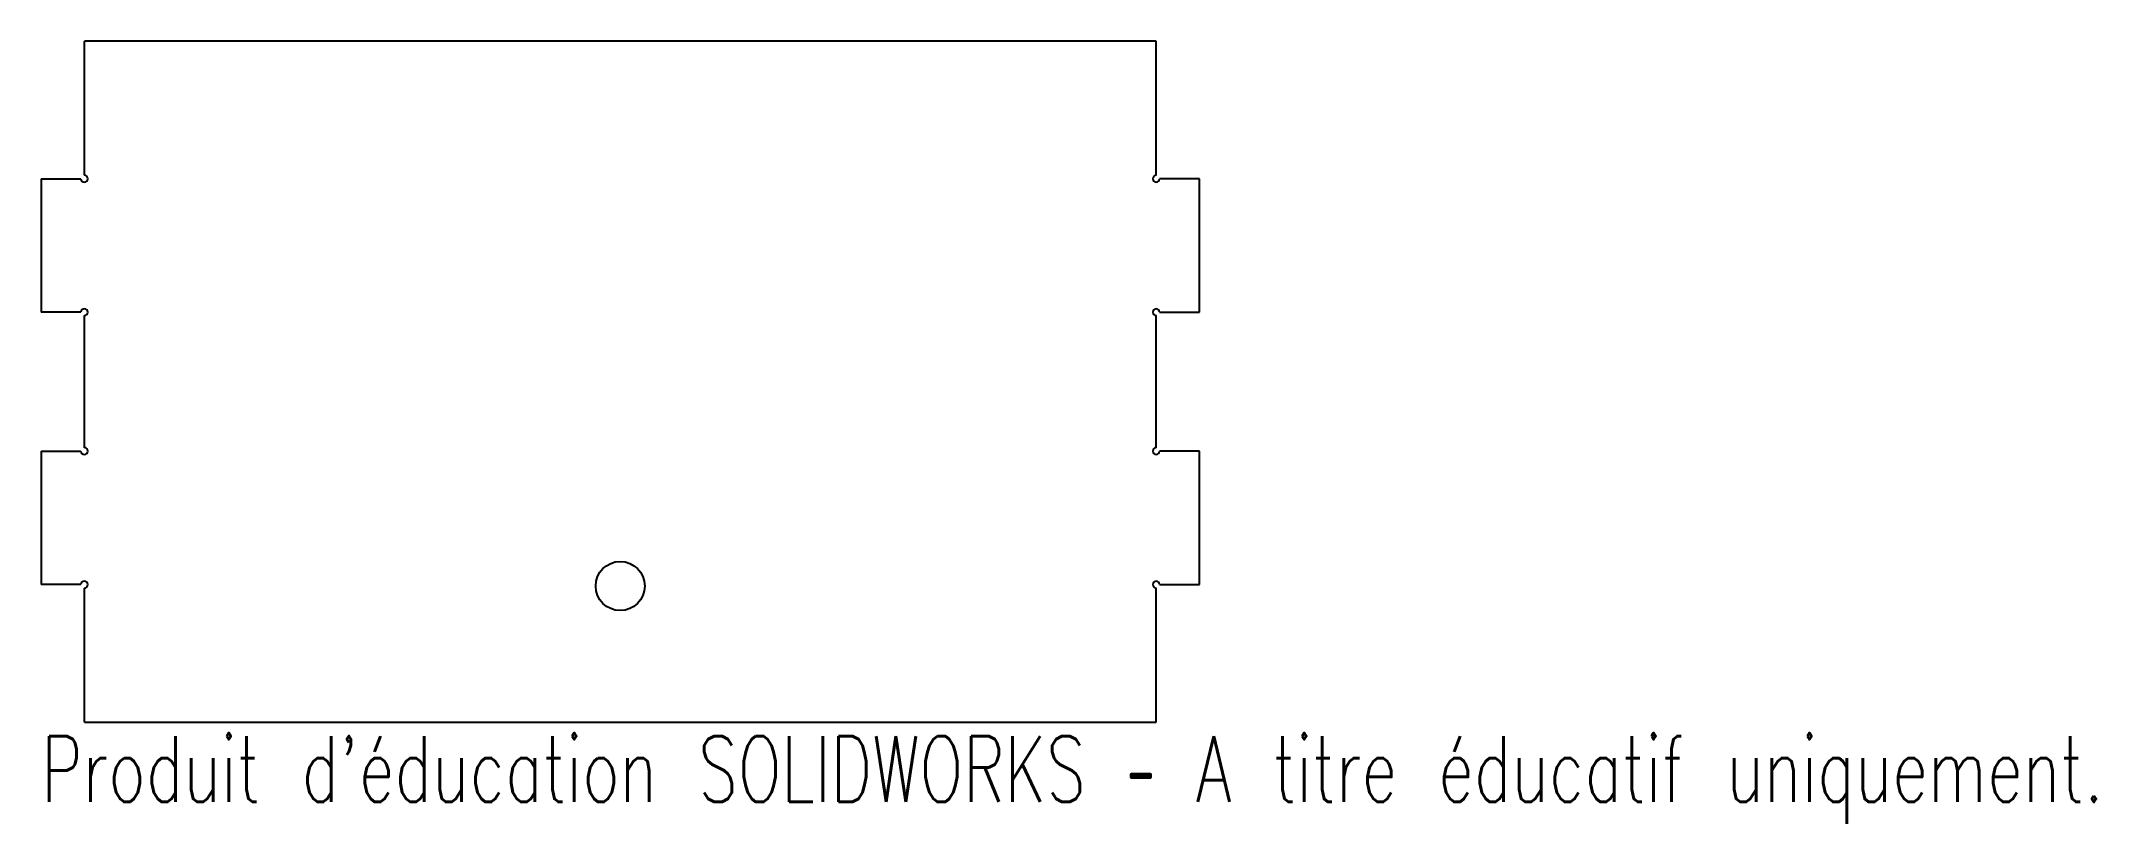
# Model space of a CAD drawing. Header units: millimetres. Extents: x -42 to 108, y -32 to 25.
import ezdxf

# ---------------------------------------------------------------- set-up
doc = ezdxf.new("R2010")
doc.units = ezdxf.units.MM
doc.styles.add('SLDTEXTSTYLE0', font='TXT', dxfattribs={"width": 0.7, "bigfont": 'bigfont'})

msp = doc.modelspace()

# ---------------------------------------------------------------- linework, layer by layer
at = {"color": 7, "linetype": 'Continuous', "lineweight": 25}
for p, q in [((-39.325, 15.15), (-39.325, 25)), ((39.325, 25), (-39.325, 25)), ((39.325, 15.15), (39.325, 25)), ((-42.5, 14.9), (-42.5, 5.1)), ((-42.5, 14.9), (-39.575, 14.9)), ((42.5, 14.9), (39.575, 14.9)), ((42.5, 5.1), (42.5, 14.9)), ((-39.575, 5.1), (-42.5, 5.1)), ((-39.325, -4.85), (-39.325, 4.85)), ((39.325, -4.85), (39.325, 4.85)), ((39.575, 5.1), (42.5, 5.1)), ((-42.5, -5.1), (-42.5, -14.9)), ((-42.5, -5.1), (-39.575, -5.1)), ((42.5, -5.1), (39.575, -5.1)), ((42.5, -14.9), (42.5, -5.1)), ((-39.575, -14.9), (-42.5, -14.9)), ((39.575, -14.9), (42.5, -14.9)), ((-39.325, -25), (-39.325, -15.15)), ((39.325, -25), (39.325, -15.15)), ((-39.325, -25), (39.325, -25))]:
    msp.add_line(p, q, dxfattribs=at)
msp.add_circle((0, -15), 1.8, dxfattribs=at)
for centre, start, end in [((-39.325, 14.9), 180, 90), ((39.325, 14.9), 90, 0), ((-39.325, 5.1), 270, 180), ((39.325, 5.1), 0, 270), ((-39.325, -5.1), 180, 90), ((39.325, -5.1), 90, 0), ((-39.325, -14.9), 270, 180), ((39.325, -14.9), 0, 270)]:
    msp.add_arc(centre, 0.25, start, end, dxfattribs=at)

# ---------------------------------------------------------------- texts
at = {"color": 7, "linetype": 'Continuous', "insert": (-42.5, -26.02), "char_height": 4.83362, "attachment_point": 1, "style": 'SLDTEXTSTYLE0'}
msp.add_mtext("Produit d'éducation SOLIDWORKS – A titre éducatif uniquement.", dxfattribs=at)

doc.saveas('drawing.dxf')
